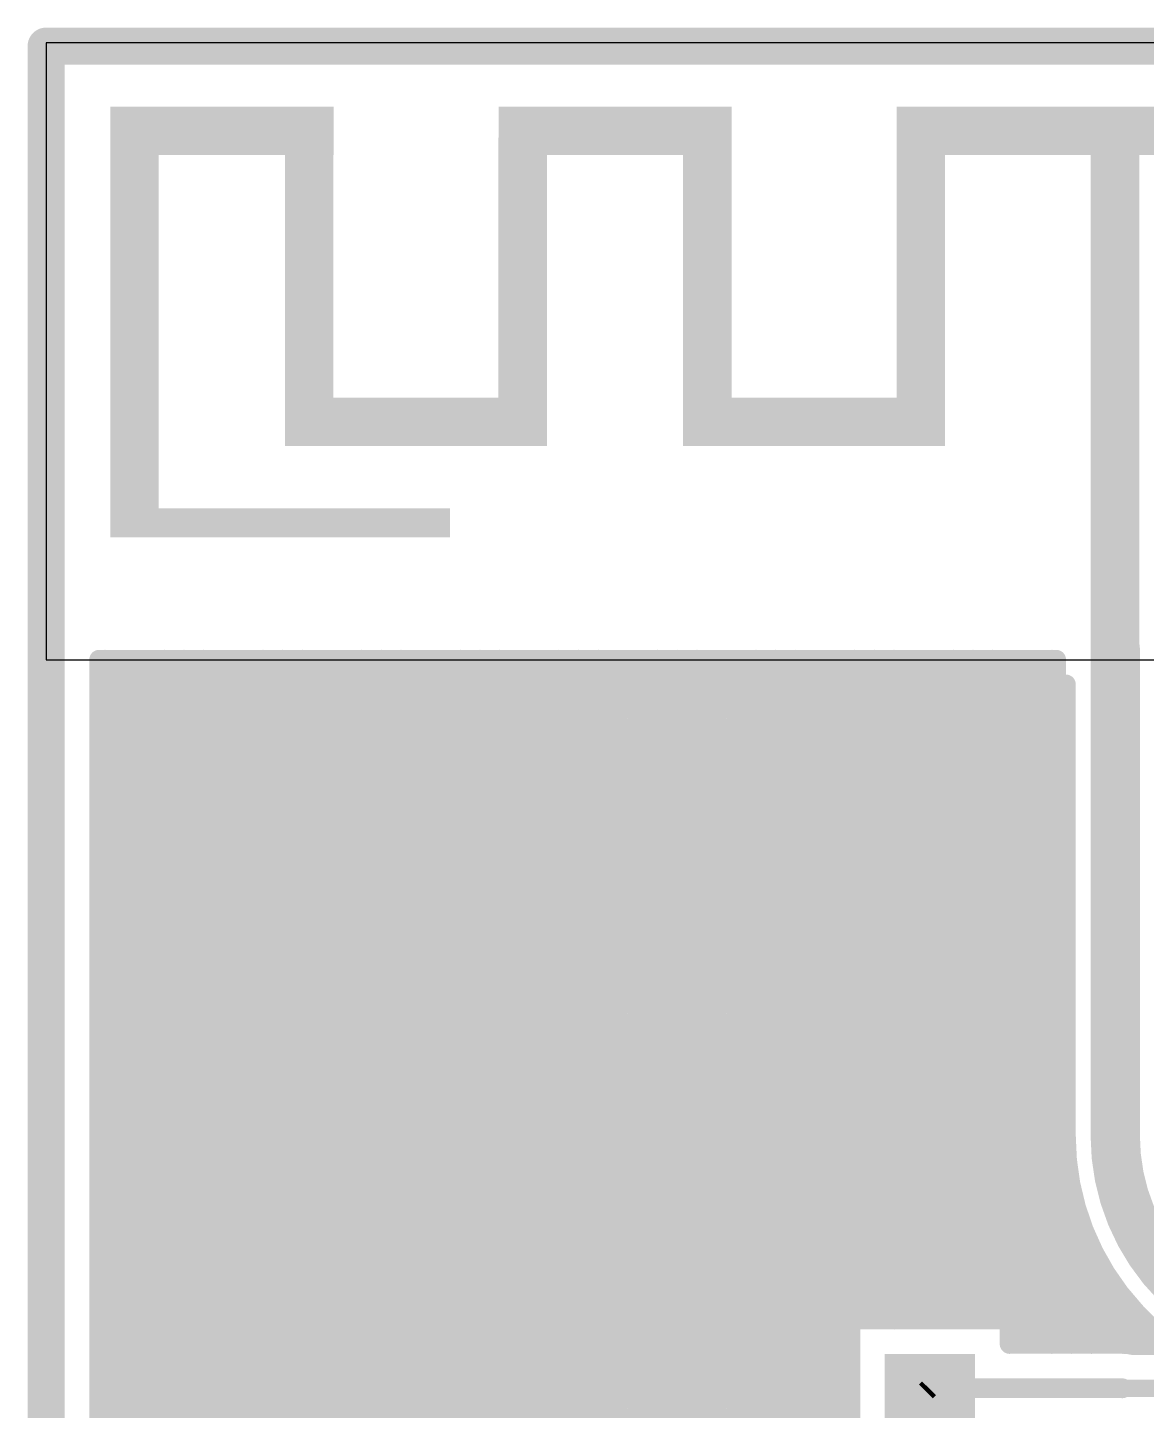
# Model space of a CAD drawing. Header units: inches. Extents: x 0 to 226, y 0 to 70.
# Drawn here: x 205.89 to 217.42, y 10.76 to 25.01 of the extents above; entities that cross this region are included whole.
import ezdxf

# ---------------------------------------------------------------- set-up
doc = ezdxf.new("R2010")
doc.units = ezdxf.units.IN
for name, color, linetype in [('Keep-Out Layer', 6, 'Continuous'), ('Multi-Layer', 9, 'Continuous'), ('Top Layer', 1, 'Continuous')]:
    doc.layers.add(name, color=color, linetype=linetype)

msp = doc.modelspace()

# ---------------------------------------------------------------- hatches: boundary and pattern name
at = {"layer": 'Top Layer'}
for points in [[(209.044, 24.199), (206.744, 24.199), (206.744, 23.699), (209.044, 23.699)], [(213.144, 24.199), (210.744, 24.199), (210.744, 23.699), (213.144, 23.699)], [(219.044, 24.199), (214.844, 24.199), (214.844, 23.699), (219.044, 23.699)], [(207.244, 23.879), (206.744, 23.879), (206.744, 19.759), (207.244, 19.759)], [(209.043, 23.88), (208.543, 23.88), (208.543, 20.7), (209.043, 20.7)], [(211.243, 23.88), (210.743, 23.88), (210.743, 20.7), (211.243, 20.7)], [(213.144, 23.879), (212.644, 23.879), (212.644, 20.7), (213.144, 20.7)], [(215.344, 23.88), (214.844, 23.88), (214.844, 20.7), (215.344, 20.7)], [(217.344, 23.93), (216.844, 23.93), (216.844, 18.6), (217.344, 18.6)], [(211.229, 21.2), (208.74, 21.2), (208.74, 20.7), (211.229, 20.7)], [(215.254, 21.2), (212.714, 21.2), (212.714, 20.7), (215.254, 20.7)], [(210.243, 20.059), (206.743, 20.059), (206.743, 19.759), (210.243, 19.759)]]:
    msp.add_hatch(color=1, dxfattribs=at).paths.add_polyline_path(points)

# ---------------------------------------------------------------- linework, layer by layer
at = {"layer": 'Keep-Out Layer'}
for points in [[(206.084, 24.822, 0.381, 0.381, 0), (225.524, 24.822, 0.381, 0.381, 0)], [(206.084, -0.008, 0.381, 0.381, 0), (206.084, 24.822, 0.381, 0.381, 0)]]:
    msp.add_lwpolyline(points, format="xyseb", dxfattribs=at)
msp.add_lwpolyline([(205.988, 24.822, 0.191, 0.191, 1), (206.179, 24.822, 0.191, 0.191, 1)], format="xyseb", close=True, dxfattribs=at)
msp.add_lwpolyline([(205.988, 24.822, 0.191, 0.191, 1), (206.179, 24.822, 0.191, 0.191, 1)], format="xyseb", close=True, dxfattribs=at)
at = {"layer": 'Multi-Layer'}
for p, q in [((225.524, 24.856), (206.084, 24.856)), ((206.084, 24.856), (206.084, 18.498)), ((206.084, 18.498), (225.524, 18.498))]:
    msp.add_line(p, q, dxfattribs=at)
at = {"layer": 'Top Layer'}
for points in [[(217.097, 13.591, 0.508, 0.508, 0), (217.097, 18.608, 0.508, 0.508, 0)], [(206.63, 18.498, 0.203, 0.203, 0), (216.488, 18.498, 0.203, 0.203, 0)], [(206.63, 0.538, 0.203, 0.203, 0), (206.63, 18.498, 0.203, 0.203, 0)], [(206.691, 0.538, 0.203, 0.203, 0), (206.691, 18.498, 0.203, 0.203, 0)], [(206.894, 0.538, 0.203, 0.203, 0), (206.894, 18.498, 0.203, 0.203, 0)], [(207.098, 0.538, 0.203, 0.203, 0), (207.098, 18.498, 0.203, 0.203, 0)], [(207.301, 0.538, 0.203, 0.203, 0), (207.301, 18.498, 0.203, 0.203, 0)], [(207.504, 0.538, 0.203, 0.203, 0), (207.504, 18.498, 0.203, 0.203, 0)], [(207.707, 0.538, 0.203, 0.203, 0), (207.707, 18.498, 0.203, 0.203, 0)], [(207.91, 0.538, 0.203, 0.203, 0), (207.91, 18.498, 0.203, 0.203, 0)], [(208.114, 0.538, 0.203, 0.203, 0), (208.114, 18.498, 0.203, 0.203, 0)], [(208.317, 0.538, 0.203, 0.203, 0), (208.317, 18.498, 0.203, 0.203, 0)], [(208.52, 0.538, 0.203, 0.203, 0), (208.52, 18.498, 0.203, 0.203, 0)], [(208.723, 0.538, 0.203, 0.203, 0), (208.723, 18.498, 0.203, 0.203, 0)], [(208.926, 0.538, 0.203, 0.203, 0), (208.926, 18.498, 0.203, 0.203, 0)], [(209.13, 0.538, 0.203, 0.203, 0), (209.13, 18.498, 0.203, 0.203, 0)], [(209.333, 0.538, 0.203, 0.203, 0), (209.333, 18.498, 0.203, 0.203, 0)], [(209.536, 0.538, 0.203, 0.203, 0), (209.536, 18.498, 0.203, 0.203, 0)], [(209.739, 0.538, 0.203, 0.203, 0), (209.739, 18.498, 0.203, 0.203, 0)], [(209.942, 0.538, 0.203, 0.203, 0), (209.942, 18.498, 0.203, 0.203, 0)], [(210.146, 0.538, 0.203, 0.203, 0), (210.146, 18.498, 0.203, 0.203, 0)], [(210.349, 0.538, 0.203, 0.203, 0), (210.349, 18.498, 0.203, 0.203, 0)], [(210.552, 0.538, 0.203, 0.203, 0), (210.552, 18.498, 0.203, 0.203, 0)], [(210.755, 0.538, 0.203, 0.203, 0), (210.755, 18.498, 0.203, 0.203, 0)], [(210.958, 0.538, 0.203, 0.203, 0), (210.958, 18.498, 0.203, 0.203, 0)], [(211.162, 0.538, 0.203, 0.203, 0), (211.162, 18.498, 0.203, 0.203, 0)], [(211.365, 0.538, 0.203, 0.203, 0), (211.365, 18.498, 0.203, 0.203, 0)], [(211.568, 0.538, 0.203, 0.203, 0), (211.568, 18.498, 0.203, 0.203, 0)], [(211.771, 0.538, 0.203, 0.203, 0), (211.771, 18.498, 0.203, 0.203, 0)], [(211.974, 0.538, 0.203, 0.203, 0), (211.974, 18.498, 0.203, 0.203, 0)], [(212.178, 0.538, 0.203, 0.203, 0), (212.178, 18.498, 0.203, 0.203, 0)], [(212.381, 4.89, 0.203, 0.203, 0), (212.381, 18.498, 0.203, 0.203, 0)], [(212.584, 4.89, 0.203, 0.203, 0), (212.584, 18.498, 0.203, 0.203, 0)], [(212.787, 4.89, 0.203, 0.203, 0), (212.787, 18.498, 0.203, 0.203, 0)], [(212.99, 5.303, 0.203, 0.203, 0), (212.99, 18.498, 0.203, 0.203, 0)], [(213.194, 5.506, 0.203, 0.203, 0), (213.194, 18.498, 0.203, 0.203, 0)], [(213.397, 5.709, 0.203, 0.203, 0), (213.397, 18.498, 0.203, 0.203, 0)], [(213.6, 5.912, 0.203, 0.203, 0), (213.6, 18.498, 0.203, 0.203, 0)], [(213.803, 6.115, 0.203, 0.203, 0), (213.803, 18.498, 0.203, 0.203, 0)], [(214.006, 6.319, 0.203, 0.203, 0), (214.006, 18.498, 0.203, 0.203, 0)], [(214.21, 6.522, 0.203, 0.203, 0), (214.21, 18.498, 0.203, 0.203, 0)], [(214.413, 11.697, 0.203, 0.203, 0), (214.413, 18.498, 0.203, 0.203, 0)], [(214.616, 11.697, 0.203, 0.203, 0), (214.616, 18.498, 0.203, 0.203, 0)], [(214.819, 11.697, 0.203, 0.203, 0), (214.819, 18.498, 0.203, 0.203, 0)], [(215.022, 11.697, 0.203, 0.203, 0), (215.022, 18.498, 0.203, 0.203, 0)], [(215.226, 11.697, 0.203, 0.203, 0), (215.226, 18.498, 0.203, 0.203, 0)], [(215.429, 11.697, 0.203, 0.203, 0), (215.429, 18.498, 0.203, 0.203, 0)], [(215.632, 11.697, 0.203, 0.203, 0), (215.632, 18.498, 0.203, 0.203, 0)], [(215.835, 11.697, 0.203, 0.203, 0), (215.835, 18.498, 0.203, 0.203, 0)], [(216.038, 11.446, 0.203, 0.203, 0), (216.038, 18.498, 0.203, 0.203, 0)], [(216.242, 11.446, 0.203, 0.203, 0), (216.242, 18.498, 0.203, 0.203, 0)], [(216.445, 11.446, 0.203, 0.203, 0), (216.445, 18.498, 0.203, 0.203, 0)], [(216.488, 18.244, 0.203, 0.203, 0), (216.488, 18.498, 0.203, 0.203, 0)], [(206.63, 18.404, 0.203, 0.203, 0), (216.488, 18.404, 0.203, 0.203, 0)], [(206.63, 18.201, 0.203, 0.203, 0), (216.589, 18.201, 0.203, 0.203, 0)], [(216.488, 18.244, 0.203, 0.203, 0), (216.589, 18.244, 0.203, 0.203, 0)], [(216.589, 13.591, 0.203, 0.203, 0), (216.589, 18.244, 0.203, 0.203, 0)], [(206.63, 17.998, 0.203, 0.203, 0), (216.589, 17.998, 0.203, 0.203, 0)], [(206.63, 17.794, 0.203, 0.203, 0), (216.589, 17.794, 0.203, 0.203, 0)], [(206.63, 17.591, 0.203, 0.203, 0), (216.589, 17.591, 0.203, 0.203, 0)], [(206.63, 17.388, 0.203, 0.203, 0), (216.589, 17.388, 0.203, 0.203, 0)], [(206.63, 17.185, 0.203, 0.203, 0), (216.589, 17.185, 0.203, 0.203, 0)], [(206.63, 16.982, 0.203, 0.203, 0), (216.589, 16.982, 0.203, 0.203, 0)], [(206.63, 16.778, 0.203, 0.203, 0), (216.589, 16.778, 0.203, 0.203, 0)], [(206.63, 16.575, 0.203, 0.203, 0), (216.589, 16.575, 0.203, 0.203, 0)], [(206.63, 16.372, 0.203, 0.203, 0), (216.589, 16.372, 0.203, 0.203, 0)], [(206.63, 16.169, 0.203, 0.203, 0), (216.589, 16.169, 0.203, 0.203, 0)], [(206.63, 15.966, 0.203, 0.203, 0), (216.589, 15.966, 0.203, 0.203, 0)], [(206.63, 15.762, 0.203, 0.203, 0), (216.589, 15.762, 0.203, 0.203, 0)], [(206.63, 15.559, 0.203, 0.203, 0), (216.589, 15.559, 0.203, 0.203, 0)], [(206.63, 15.356, 0.203, 0.203, 0), (216.589, 15.356, 0.203, 0.203, 0)], [(206.63, 15.153, 0.203, 0.203, 0), (216.589, 15.153, 0.203, 0.203, 0)], [(206.63, 14.95, 0.203, 0.203, 0), (216.589, 14.95, 0.203, 0.203, 0)], [(206.63, 14.746, 0.203, 0.203, 0), (216.589, 14.746, 0.203, 0.203, 0)], [(206.63, 14.543, 0.203, 0.203, 0), (216.589, 14.543, 0.203, 0.203, 0)], [(206.63, 14.34, 0.203, 0.203, 0), (216.589, 14.34, 0.203, 0.203, 0)], [(206.63, 14.137, 0.203, 0.203, 0), (216.589, 14.137, 0.203, 0.203, 0)], [(206.63, 13.934, 0.203, 0.203, 0), (216.589, 13.934, 0.203, 0.203, 0)], [(206.63, 13.73, 0.203, 0.203, 0), (216.589, 13.73, 0.203, 0.203, 0)], [(217.727, 12.07, 0.508, 0.508, -0.198912), (217.097, 13.591, 0.508, 0.508, 0)], [(217.304, 11.776, 0.203, 0.203, -0.190023), (216.589, 13.591, 0.203, 0.203, 0)], [(206.63, 13.527, 0.203, 0.203, 0), (216.589, 13.527, 0.203, 0.203, 0)], [(206.63, 13.324, 0.203, 0.203, 0), (216.602, 13.324, 0.203, 0.203, 0)], [(206.63, 13.121, 0.203, 0.203, 0), (216.631, 13.121, 0.203, 0.203, 0)], [(216.648, 11.446, 0.203, 0.203, 0), (216.648, 13.032, 0.203, 0.203, 0)], [(206.63, 12.918, 0.203, 0.203, 0), (216.675, 12.918, 0.203, 0.203, 0)], [(206.63, 12.714, 0.203, 0.203, 0), (216.737, 12.714, 0.203, 0.203, 0)], [(206.63, 12.511, 0.203, 0.203, 0), (216.818, 12.511, 0.203, 0.203, 0)], [(206.63, 12.308, 0.203, 0.203, 0), (216.919, 12.308, 0.203, 0.203, 0)], [(216.851, 11.446, 0.203, 0.203, 0), (216.851, 12.439, 0.203, 0.203, 0)], [(206.63, 12.105, 0.203, 0.203, 0), (217.043, 12.105, 0.203, 0.203, 0)], [(217.054, 11.446, 0.203, 0.203, 0), (217.054, 12.088, 0.203, 0.203, 0)], [(206.63, 11.902, 0.203, 0.203, 0), (217.194, 11.902, 0.203, 0.203, 0)], [(217.258, 11.438, 0.203, 0.203, 0), (217.258, 11.827, 0.203, 0.203, 0)], [(217.33, 11.748, 0.203, 0.203, 0), (217.663, 11.415, 0.203, 0.203, 0)], [(206.63, 11.698, 0.203, 0.203, 0), (217.379, 11.698, 0.203, 0.203, 0)], [(214.368, 11.697, 0.203, 0.203, 0), (216.009, 11.697, 0.203, 0.203, 0)], [(214.368, 10.006, 0.203, 0.203, 0), (214.368, 11.697, 0.203, 0.203, 0)], [(216.009, 11.446, 0.203, 0.203, 0), (216.009, 11.697, 0.203, 0.203, 0)], [(217.461, 11.435, 0.203, 0.203, 0), (217.461, 11.616, 0.203, 0.203, 0)], [(206.63, 11.495, 0.203, 0.203, 0), (214.368, 11.495, 0.203, 0.203, 0)], [(216.009, 11.495, 0.203, 0.203, 0), (217.582, 11.495, 0.203, 0.203, 0)], [(216.009, 11.446, 0.203, 0.203, 0), (217.17, 11.446, 0.203, 0.203, 0)], [(217.17, 11.446, 0.203, 0.203, -0.056496), (217.273, 11.435, 0.203, 0.203, 0)], [(217.273, 11.435, 0.203, 0.203, 0), (217.53, 11.435, 0.203, 0.203, 0)], [(206.63, 11.292, 0.203, 0.203, 0), (214.368, 11.292, 0.203, 0.203, 0)], [(206.63, 11.089, 0.203, 0.203, 0), (214.368, 11.089, 0.203, 0.203, 0)], [(206.63, 10.886, 0.203, 0.203, 0), (214.368, 10.886, 0.203, 0.203, 0)], [(215.188, 8.931, 0.508, 0.508, 0), (215.188, 10.852, 0.508, 0.508, 0)], [(215.146, 10.957, 0.203, 0.203, 0), (215.178, 10.989, 0.203, 0.203, 0)], [(215.178, 10.989, 0.203, 0.203, 0), (217.17, 10.989, 0.203, 0.203, 0)], [(217.53, 10.989, 0.18, 0.18, 0), (216.81, 10.989, 0.18, 0.18, 0)], [(206.63, 10.682, 0.203, 0.203, 0), (214.368, 10.682, 0.203, 0.203, 0)]]:
    msp.add_lwpolyline(points, format="xyseb", dxfattribs=at)
for points in [[(216.97, 18.608, 0.254, 0.254, 1), (217.224, 18.608, 0.254, 0.254, 1)], [(206.579, 18.498, 0.102, 0.102, 1), (206.68, 18.498, 0.102, 0.102, 1)], [(206.579, 18.498, 0.102, 0.102, 1), (206.68, 18.498, 0.102, 0.102, 1)], [(206.64, 18.498, 0.102, 0.102, 1), (206.742, 18.498, 0.102, 0.102, 1)], [(206.766, 18.275, 0.305, 0.305, 1), (207.071, 18.275, 0.305, 0.305, 1)], [(206.844, 18.498, 0.102, 0.102, 1), (206.945, 18.498, 0.102, 0.102, 1)], [(207.047, 18.498, 0.102, 0.102, 1), (207.148, 18.498, 0.102, 0.102, 1)], [(207.25, 18.498, 0.102, 0.102, 1), (207.352, 18.498, 0.102, 0.102, 1)], [(207.453, 18.498, 0.102, 0.102, 1), (207.555, 18.498, 0.102, 0.102, 1)], [(207.617, 18.275, 0.305, 0.305, 1), (207.922, 18.275, 0.305, 0.305, 1)], [(207.656, 18.498, 0.102, 0.102, 1), (207.758, 18.498, 0.102, 0.102, 1)], [(207.86, 18.498, 0.102, 0.102, 1), (207.961, 18.498, 0.102, 0.102, 1)], [(208.063, 18.498, 0.102, 0.102, 1), (208.164, 18.498, 0.102, 0.102, 1)], [(208.266, 18.498, 0.102, 0.102, 1), (208.368, 18.498, 0.102, 0.102, 1)], [(208.468, 18.275, 0.305, 0.305, 1), (208.773, 18.275, 0.305, 0.305, 1)], [(208.469, 18.498, 0.102, 0.102, 1), (208.571, 18.498, 0.102, 0.102, 1)], [(208.672, 18.498, 0.102, 0.102, 1), (208.774, 18.498, 0.102, 0.102, 1)], [(208.876, 18.498, 0.102, 0.102, 1), (208.977, 18.498, 0.102, 0.102, 1)], [(209.079, 18.498, 0.102, 0.102, 1), (209.18, 18.498, 0.102, 0.102, 1)], [(209.319, 18.275, 0.305, 0.305, 1), (209.624, 18.275, 0.305, 0.305, 1)], [(209.282, 18.498, 0.102, 0.102, 1), (209.384, 18.498, 0.102, 0.102, 1)], [(209.485, 18.498, 0.102, 0.102, 1), (209.587, 18.498, 0.102, 0.102, 1)], [(209.688, 18.498, 0.102, 0.102, 1), (209.79, 18.498, 0.102, 0.102, 1)], [(209.892, 18.498, 0.102, 0.102, 1), (209.993, 18.498, 0.102, 0.102, 1)], [(210.155, 18.263, 0.305, 0.305, 1), (210.46, 18.263, 0.305, 0.305, 1)], [(210.095, 18.498, 0.102, 0.102, 1), (210.196, 18.498, 0.102, 0.102, 1)], [(210.298, 18.498, 0.102, 0.102, 1), (210.4, 18.498, 0.102, 0.102, 1)], [(210.501, 18.498, 0.102, 0.102, 1), (210.603, 18.498, 0.102, 0.102, 1)], [(210.704, 18.498, 0.102, 0.102, 1), (210.806, 18.498, 0.102, 0.102, 1)], [(211.006, 18.263, 0.305, 0.305, 1), (211.311, 18.263, 0.305, 0.305, 1)], [(210.908, 18.498, 0.102, 0.102, 1), (211.009, 18.498, 0.102, 0.102, 1)], [(211.111, 18.498, 0.102, 0.102, 1), (211.212, 18.498, 0.102, 0.102, 1)], [(211.314, 18.498, 0.102, 0.102, 1), (211.416, 18.498, 0.102, 0.102, 1)], [(211.517, 18.498, 0.102, 0.102, 1), (211.619, 18.498, 0.102, 0.102, 1)], [(211.72, 18.498, 0.102, 0.102, 1), (211.822, 18.498, 0.102, 0.102, 1)], [(211.857, 18.263, 0.305, 0.305, 1), (212.162, 18.263, 0.305, 0.305, 1)], [(211.924, 18.498, 0.102, 0.102, 1), (212.025, 18.498, 0.102, 0.102, 1)], [(212.127, 18.498, 0.102, 0.102, 1), (212.228, 18.498, 0.102, 0.102, 1)], [(212.33, 18.498, 0.102, 0.102, 1), (212.432, 18.498, 0.102, 0.102, 1)], [(212.533, 18.498, 0.102, 0.102, 1), (212.635, 18.498, 0.102, 0.102, 1)], [(212.708, 18.263, 0.305, 0.305, 1), (213.013, 18.263, 0.305, 0.305, 1)], [(212.736, 18.498, 0.102, 0.102, 1), (212.838, 18.498, 0.102, 0.102, 1)], [(212.94, 18.498, 0.102, 0.102, 1), (213.041, 18.498, 0.102, 0.102, 1)], [(213.143, 18.498, 0.102, 0.102, 1), (213.244, 18.498, 0.102, 0.102, 1)], [(213.346, 18.498, 0.102, 0.102, 1), (213.448, 18.498, 0.102, 0.102, 1)], [(213.559, 18.263, 0.305, 0.305, 1), (213.864, 18.263, 0.305, 0.305, 1)], [(213.549, 18.498, 0.102, 0.102, 1), (213.651, 18.498, 0.102, 0.102, 1)], [(213.752, 18.498, 0.102, 0.102, 1), (213.854, 18.498, 0.102, 0.102, 1)], [(213.956, 18.498, 0.102, 0.102, 1), (214.057, 18.498, 0.102, 0.102, 1)], [(214.159, 18.498, 0.102, 0.102, 1), (214.26, 18.498, 0.102, 0.102, 1)], [(214.41, 18.263, 0.305, 0.305, 1), (214.715, 18.263, 0.305, 0.305, 1)], [(214.362, 18.498, 0.102, 0.102, 1), (214.464, 18.498, 0.102, 0.102, 1)], [(214.565, 18.498, 0.102, 0.102, 1), (214.667, 18.498, 0.102, 0.102, 1)], [(214.768, 18.498, 0.102, 0.102, 1), (214.87, 18.498, 0.102, 0.102, 1)], [(214.972, 18.498, 0.102, 0.102, 1), (215.073, 18.498, 0.102, 0.102, 1)], [(215.261, 18.263, 0.305, 0.305, 1), (215.566, 18.263, 0.305, 0.305, 1)], [(215.175, 18.498, 0.102, 0.102, 1), (215.276, 18.498, 0.102, 0.102, 1)], [(215.378, 18.498, 0.102, 0.102, 1), (215.48, 18.498, 0.102, 0.102, 1)], [(215.581, 18.498, 0.102, 0.102, 1), (215.683, 18.498, 0.102, 0.102, 1)], [(215.784, 18.498, 0.102, 0.102, 1), (215.886, 18.498, 0.102, 0.102, 1)], [(215.988, 18.498, 0.102, 0.102, 1), (216.089, 18.498, 0.102, 0.102, 1)], [(216.098, 18.251, 0.305, 0.305, 1), (216.402, 18.251, 0.305, 0.305, 1)], [(216.191, 18.498, 0.102, 0.102, 1), (216.292, 18.498, 0.102, 0.102, 1)], [(216.394, 18.498, 0.102, 0.102, 1), (216.496, 18.498, 0.102, 0.102, 1)], [(216.438, 18.498, 0.102, 0.102, 1), (216.539, 18.498, 0.102, 0.102, 1)], [(216.438, 18.498, 0.102, 0.102, 1), (216.539, 18.498, 0.102, 0.102, 1)], [(206.579, 18.404, 0.102, 0.102, 1), (206.68, 18.404, 0.102, 0.102, 1)], [(216.438, 18.404, 0.102, 0.102, 1), (216.539, 18.404, 0.102, 0.102, 1)], [(206.579, 18.201, 0.102, 0.102, 1), (206.68, 18.201, 0.102, 0.102, 1)], [(216.438, 18.244, 0.102, 0.102, 1), (216.539, 18.244, 0.102, 0.102, 1)], [(216.438, 18.244, 0.102, 0.102, 1), (216.539, 18.244, 0.102, 0.102, 1)], [(216.538, 18.244, 0.102, 0.102, 1), (216.639, 18.244, 0.102, 0.102, 1)], [(216.538, 18.244, 0.102, 0.102, 1), (216.639, 18.244, 0.102, 0.102, 1)], [(216.538, 18.201, 0.102, 0.102, 1), (216.639, 18.201, 0.102, 0.102, 1)], [(206.579, 17.998, 0.102, 0.102, 1), (206.68, 17.998, 0.102, 0.102, 1)], [(216.538, 17.998, 0.102, 0.102, 1), (216.639, 17.998, 0.102, 0.102, 1)], [(206.579, 17.794, 0.102, 0.102, 1), (206.68, 17.794, 0.102, 0.102, 1)], [(216.538, 17.794, 0.102, 0.102, 1), (216.639, 17.794, 0.102, 0.102, 1)], [(206.579, 17.591, 0.102, 0.102, 1), (206.68, 17.591, 0.102, 0.102, 1)], [(208.764, 17.318, 0.356, 0.356, 1), (209.12, 17.318, 0.356, 0.356, 1)], [(216.053, 17.416, 0.305, 0.305, 1), (216.358, 17.416, 0.305, 0.305, 1)], [(216.538, 17.591, 0.102, 0.102, 1), (216.639, 17.591, 0.102, 0.102, 1)], [(206.579, 17.388, 0.102, 0.102, 1), (206.68, 17.388, 0.102, 0.102, 1)], [(206.905, 17.181, 0.305, 0.305, 1), (207.209, 17.181, 0.305, 0.305, 1)], [(210.674, 17.122, 0.305, 0.305, 1), (210.979, 17.122, 0.305, 0.305, 1)], [(212.152, 17.093, 0.305, 0.305, 1), (212.457, 17.093, 0.305, 0.305, 1)], [(216.538, 17.388, 0.102, 0.102, 1), (216.639, 17.388, 0.102, 0.102, 1)], [(206.579, 17.185, 0.102, 0.102, 1), (206.68, 17.185, 0.102, 0.102, 1)], [(207.71, 16.965, 0.305, 0.305, 1), (208.014, 16.965, 0.305, 0.305, 1)], [(214.12, 16.967, 0.305, 0.305, 1), (214.425, 16.967, 0.305, 0.305, 1)], [(215.229, 16.984, 0.305, 0.305, 1), (215.534, 16.984, 0.305, 0.305, 1)], [(216.538, 17.185, 0.102, 0.102, 1), (216.639, 17.185, 0.102, 0.102, 1)], [(206.579, 16.982, 0.102, 0.102, 1), (206.68, 16.982, 0.102, 0.102, 1)], [(216.538, 16.982, 0.102, 0.102, 1), (216.639, 16.982, 0.102, 0.102, 1)], [(206.579, 16.778, 0.102, 0.102, 1), (206.68, 16.778, 0.102, 0.102, 1)], [(209.516, 16.651, 0.305, 0.305, 1), (209.821, 16.651, 0.305, 0.305, 1)], [(212.847, 16.534, 0.356, 0.356, 1), (213.203, 16.534, 0.356, 0.356, 1)], [(216.538, 16.778, 0.102, 0.102, 1), (216.639, 16.778, 0.102, 0.102, 1)], [(206.579, 16.575, 0.102, 0.102, 1), (206.68, 16.575, 0.102, 0.102, 1)], [(216.098, 16.51, 0.305, 0.305, 1), (216.402, 16.51, 0.305, 0.305, 1)], [(216.538, 16.575, 0.102, 0.102, 1), (216.639, 16.575, 0.102, 0.102, 1)], [(206.579, 16.372, 0.102, 0.102, 1), (206.68, 16.372, 0.102, 0.102, 1)], [(216.538, 16.372, 0.102, 0.102, 1), (216.639, 16.372, 0.102, 0.102, 1)], [(206.579, 16.169, 0.102, 0.102, 1), (206.68, 16.169, 0.102, 0.102, 1)], [(216.538, 16.169, 0.102, 0.102, 1), (216.639, 16.169, 0.102, 0.102, 1)], [(206.579, 15.966, 0.102, 0.102, 1), (206.68, 15.966, 0.102, 0.102, 1)], [(213.756, 15.767, 0.305, 0.305, 1), (214.061, 15.767, 0.305, 0.305, 1)], [(216.098, 15.708, 0.305, 0.305, 1), (216.402, 15.708, 0.305, 0.305, 1)], [(216.538, 15.966, 0.102, 0.102, 1), (216.639, 15.966, 0.102, 0.102, 1)], [(206.579, 15.762, 0.102, 0.102, 1), (206.68, 15.762, 0.102, 0.102, 1)], [(211.322, 15.61, 0.305, 0.305, 1), (211.627, 15.61, 0.305, 0.305, 1)], [(216.538, 15.762, 0.102, 0.102, 1), (216.639, 15.762, 0.102, 0.102, 1)], [(206.579, 15.559, 0.102, 0.102, 1), (206.68, 15.559, 0.102, 0.102, 1)], [(207.984, 15.355, 0.305, 0.305, 1), (208.289, 15.355, 0.305, 0.305, 1)], [(216.538, 15.559, 0.102, 0.102, 1), (216.639, 15.559, 0.102, 0.102, 1)], [(206.579, 15.356, 0.102, 0.102, 1), (206.68, 15.356, 0.102, 0.102, 1)], [(209.123, 15.159, 0.305, 0.305, 1), (209.428, 15.159, 0.305, 0.305, 1)], [(216.538, 15.356, 0.102, 0.102, 1), (216.639, 15.356, 0.102, 0.102, 1)], [(206.579, 15.153, 0.102, 0.102, 1), (206.68, 15.153, 0.102, 0.102, 1)], [(214.64, 15.021, 0.305, 0.305, 1), (214.945, 15.021, 0.305, 0.305, 1)], [(216.538, 15.153, 0.102, 0.102, 1), (216.639, 15.153, 0.102, 0.102, 1)], [(216.098, 14.906, 0.305, 0.305, 1), (216.402, 14.906, 0.305, 0.305, 1)], [(206.579, 14.95, 0.102, 0.102, 1), (206.68, 14.95, 0.102, 0.102, 1)], [(216.538, 14.95, 0.102, 0.102, 1), (216.639, 14.95, 0.102, 0.102, 1)], [(206.579, 14.746, 0.102, 0.102, 1), (206.68, 14.746, 0.102, 0.102, 1)], [(216.538, 14.746, 0.102, 0.102, 1), (216.639, 14.746, 0.102, 0.102, 1)], [(212.736, 14.373, 0.305, 0.305, 1), (213.04, 14.373, 0.305, 0.305, 1)], [(206.579, 14.543, 0.102, 0.102, 1), (206.68, 14.543, 0.102, 0.102, 1)], [(210.262, 14.275, 0.305, 0.305, 1), (210.567, 14.275, 0.305, 0.305, 1)], [(216.538, 14.543, 0.102, 0.102, 1), (216.639, 14.543, 0.102, 0.102, 1)], [(206.579, 14.34, 0.102, 0.102, 1), (206.68, 14.34, 0.102, 0.102, 1)], [(216.098, 14.104, 0.305, 0.305, 1), (216.402, 14.104, 0.305, 0.305, 1)], [(216.538, 14.34, 0.102, 0.102, 1), (216.639, 14.34, 0.102, 0.102, 1)], [(207.105, 13.981, 0.305, 0.305, 1), (207.41, 13.981, 0.305, 0.305, 1)], [(206.579, 14.137, 0.102, 0.102, 1), (206.68, 14.137, 0.102, 0.102, 1)], [(213.839, 13.871, 0.356, 0.356, 1), (214.194, 13.871, 0.356, 0.356, 1)], [(216.538, 14.137, 0.102, 0.102, 1), (216.639, 14.137, 0.102, 0.102, 1)], [(206.579, 13.934, 0.102, 0.102, 1), (206.68, 13.934, 0.102, 0.102, 1)], [(214.915, 13.765, 0.305, 0.305, 1), (215.22, 13.765, 0.305, 0.305, 1)], [(216.538, 13.934, 0.102, 0.102, 1), (216.639, 13.934, 0.102, 0.102, 1)], [(206.579, 13.73, 0.102, 0.102, 1), (206.68, 13.73, 0.102, 0.102, 1)], [(208.632, 13.627, 0.305, 0.305, 1), (208.937, 13.627, 0.305, 0.305, 1)], [(216.538, 13.73, 0.102, 0.102, 1), (216.639, 13.73, 0.102, 0.102, 1)], [(216.97, 13.591, 0.254, 0.254, 1), (217.224, 13.591, 0.254, 0.254, 1)], [(216.97, 13.591, 0.254, 0.254, 1), (217.224, 13.591, 0.254, 0.254, 1)], [(216.538, 13.591, 0.102, 0.102, 1), (216.639, 13.591, 0.102, 0.102, 1)], [(216.538, 13.591, 0.102, 0.102, 1), (216.639, 13.591, 0.102, 0.102, 1)], [(206.579, 13.527, 0.102, 0.102, 1), (206.68, 13.527, 0.102, 0.102, 1)], [(216.098, 13.303, 0.305, 0.305, 1), (216.402, 13.303, 0.305, 0.305, 1)], [(216.539, 13.527, 0.102, 0.102, 1), (216.64, 13.527, 0.102, 0.102, 1)], [(206.579, 13.324, 0.102, 0.102, 1), (206.68, 13.324, 0.102, 0.102, 1)], [(212.343, 13.117, 0.305, 0.305, 1), (212.648, 13.117, 0.305, 0.305, 1)], [(216.551, 13.324, 0.102, 0.102, 1), (216.653, 13.324, 0.102, 0.102, 1)], [(209.957, 12.985, 0.305, 0.305, 1), (210.262, 12.985, 0.305, 0.305, 1)], [(206.579, 13.121, 0.102, 0.102, 1), (206.68, 13.121, 0.102, 0.102, 1)], [(216.58, 13.121, 0.102, 0.102, 1), (216.681, 13.121, 0.102, 0.102, 1)], [(216.597, 13.032, 0.102, 0.102, 1), (216.699, 13.032, 0.102, 0.102, 1)], [(206.579, 12.918, 0.102, 0.102, 1), (206.68, 12.918, 0.102, 0.102, 1)], [(216.624, 12.918, 0.102, 0.102, 1), (216.726, 12.918, 0.102, 0.102, 1)], [(206.579, 12.714, 0.102, 0.102, 1), (206.68, 12.714, 0.102, 0.102, 1)], [(216.36, 12.501, 0.305, 0.305, 1), (216.665, 12.501, 0.305, 0.305, 1)], [(216.686, 12.714, 0.102, 0.102, 1), (216.788, 12.714, 0.102, 0.102, 1)], [(206.579, 12.511, 0.102, 0.102, 1), (206.68, 12.511, 0.102, 0.102, 1)], [(210.764, 12.313, 0.305, 0.305, 1), (211.069, 12.313, 0.305, 0.305, 1)], [(213.247, 12.273, 0.356, 0.356, 1), (213.602, 12.273, 0.356, 0.356, 1)], [(216.767, 12.511, 0.102, 0.102, 1), (216.869, 12.511, 0.102, 0.102, 1)], [(206.579, 12.308, 0.102, 0.102, 1), (206.68, 12.308, 0.102, 0.102, 1)], [(208.588, 12.119, 0.305, 0.305, 1), (208.892, 12.119, 0.305, 0.305, 1)], [(216.8, 12.439, 0.102, 0.102, 1), (216.902, 12.439, 0.102, 0.102, 1)], [(216.868, 12.308, 0.102, 0.102, 1), (216.969, 12.308, 0.102, 0.102, 1)], [(206.579, 12.105, 0.102, 0.102, 1), (206.68, 12.105, 0.102, 0.102, 1)], [(216.992, 12.105, 0.102, 0.102, 1), (217.093, 12.105, 0.102, 0.102, 1)], [(217.004, 12.088, 0.102, 0.102, 1), (217.105, 12.088, 0.102, 0.102, 1)], [(206.579, 11.902, 0.102, 0.102, 1), (206.68, 11.902, 0.102, 0.102, 1)], [(216.794, 11.699, 0.305, 0.305, 1), (217.099, 11.699, 0.305, 0.305, 1)], [(217.143, 11.902, 0.102, 0.102, 1), (217.245, 11.902, 0.102, 0.102, 1)], [(217.207, 11.827, 0.102, 0.102, 1), (217.308, 11.827, 0.102, 0.102, 1)], [(217.253, 11.776, 0.102, 0.102, 1), (217.355, 11.776, 0.102, 0.102, 1)], [(217.279, 11.748, 0.102, 0.102, 1), (217.38, 11.748, 0.102, 0.102, 1)], [(206.579, 11.698, 0.102, 0.102, 1), (206.68, 11.698, 0.102, 0.102, 1)], [(207.105, 11.465, 0.305, 0.305, 1), (207.41, 11.465, 0.305, 0.305, 1)], [(214.317, 11.697, 0.102, 0.102, 1), (214.418, 11.697, 0.102, 0.102, 1)], [(214.317, 11.697, 0.102, 0.102, 1), (214.418, 11.697, 0.102, 0.102, 1)], [(214.362, 11.697, 0.102, 0.102, 1), (214.464, 11.697, 0.102, 0.102, 1)], [(214.565, 11.697, 0.102, 0.102, 1), (214.667, 11.697, 0.102, 0.102, 1)], [(214.768, 11.697, 0.102, 0.102, 1), (214.87, 11.697, 0.102, 0.102, 1)], [(214.972, 11.697, 0.102, 0.102, 1), (215.073, 11.697, 0.102, 0.102, 1)], [(215.175, 11.697, 0.102, 0.102, 1), (215.276, 11.697, 0.102, 0.102, 1)], [(215.378, 11.697, 0.102, 0.102, 1), (215.48, 11.697, 0.102, 0.102, 1)], [(215.581, 11.697, 0.102, 0.102, 1), (215.683, 11.697, 0.102, 0.102, 1)], [(215.784, 11.697, 0.102, 0.102, 1), (215.886, 11.697, 0.102, 0.102, 1)], [(215.958, 11.697, 0.102, 0.102, 1), (216.06, 11.697, 0.102, 0.102, 1)], [(215.958, 11.697, 0.102, 0.102, 1), (216.06, 11.697, 0.102, 0.102, 1)], [(217.328, 11.698, 0.102, 0.102, 1), (217.43, 11.698, 0.102, 0.102, 1)], [(217.41, 11.616, 0.102, 0.102, 1), (217.512, 11.616, 0.102, 0.102, 1)], [(206.579, 11.495, 0.102, 0.102, 1), (206.68, 11.495, 0.102, 0.102, 1)], [(214.317, 11.495, 0.102, 0.102, 1), (214.418, 11.495, 0.102, 0.102, 1)], [(215.958, 11.495, 0.102, 0.102, 1), (216.06, 11.495, 0.102, 0.102, 1)], [(215.958, 11.446, 0.102, 0.102, 1), (216.06, 11.446, 0.102, 0.102, 1)], [(215.958, 11.446, 0.102, 0.102, 1), (216.06, 11.446, 0.102, 0.102, 1)], [(215.988, 11.446, 0.102, 0.102, 1), (216.089, 11.446, 0.102, 0.102, 1)], [(216.191, 11.446, 0.102, 0.102, 1), (216.292, 11.446, 0.102, 0.102, 1)], [(216.394, 11.446, 0.102, 0.102, 1), (216.496, 11.446, 0.102, 0.102, 1)], [(216.597, 11.446, 0.102, 0.102, 1), (216.699, 11.446, 0.102, 0.102, 1)], [(216.8, 11.446, 0.102, 0.102, 1), (216.902, 11.446, 0.102, 0.102, 1)], [(217.004, 11.446, 0.102, 0.102, 1), (217.105, 11.446, 0.102, 0.102, 1)], [(217.119, 11.446, 0.102, 0.102, 1), (217.221, 11.446, 0.102, 0.102, 1)], [(217.119, 11.446, 0.102, 0.102, 1), (217.221, 11.446, 0.102, 0.102, 1)], [(212.301, 11.139, 0.356, 0.356, 1), (212.657, 11.139, 0.356, 0.356, 1)], [(217.207, 11.438, 0.102, 0.102, 1), (217.308, 11.438, 0.102, 0.102, 1)], [(217.222, 11.435, 0.102, 0.102, 1), (217.323, 11.435, 0.102, 0.102, 1)], [(217.222, 11.435, 0.102, 0.102, 1), (217.323, 11.435, 0.102, 0.102, 1)], [(217.41, 11.435, 0.102, 0.102, 1), (217.512, 11.435, 0.102, 0.102, 1)], [(206.579, 11.292, 0.102, 0.102, 1), (206.68, 11.292, 0.102, 0.102, 1)], [(214.317, 11.292, 0.102, 0.102, 1), (214.418, 11.292, 0.102, 0.102, 1)], [(206.579, 11.089, 0.102, 0.102, 1), (206.68, 11.089, 0.102, 0.102, 1)], [(214.317, 11.089, 0.102, 0.102, 1), (214.418, 11.089, 0.102, 0.102, 1)], [(206.579, 10.886, 0.102, 0.102, 1), (206.68, 10.886, 0.102, 0.102, 1)], [(209.795, 10.679, 0.305, 0.305, 1), (210.099, 10.679, 0.305, 0.305, 1)], [(214.317, 10.886, 0.102, 0.102, 1), (214.418, 10.886, 0.102, 0.102, 1)], [(215.061, 10.852, 0.254, 0.254, 1), (215.315, 10.852, 0.254, 0.254, 1)], [(215.095, 10.957, 0.102, 0.102, 1), (215.196, 10.957, 0.102, 0.102, 1)], [(215.127, 10.989, 0.102, 0.102, 1), (215.229, 10.989, 0.102, 0.102, 1)], [(215.127, 10.989, 0.102, 0.102, 1), (215.229, 10.989, 0.102, 0.102, 1)], [(216.765, 10.989, 0.09, 0.09, 1), (216.855, 10.989, 0.09, 0.09, 1)], [(217.119, 10.989, 0.102, 0.102, 1), (217.221, 10.989, 0.102, 0.102, 1)], [(208.195, 10.611, 0.305, 0.305, 1), (208.5, 10.611, 0.305, 0.305, 1)], [(206.579, 10.682, 0.102, 0.102, 1), (206.68, 10.682, 0.102, 0.102, 1)], [(214.317, 10.682, 0.102, 0.102, 1), (214.418, 10.682, 0.102, 0.102, 1)]]:
    msp.add_lwpolyline(points, format="xyseb", close=True, dxfattribs=at)
for points in [[(217.304, 18.6), (217.304, 19.2), (216.904, 18.6), (216.904, 19.2)], [(214.113, 11.342), (213.183, 11.342), (214.113, 10.362), (213.183, 10.362)], [(215.653, 11.342), (214.723, 11.342), (215.653, 10.362), (214.723, 10.362)]]:
    msp.add_solid(points, dxfattribs=at)

doc.saveas('drawing.dxf')
